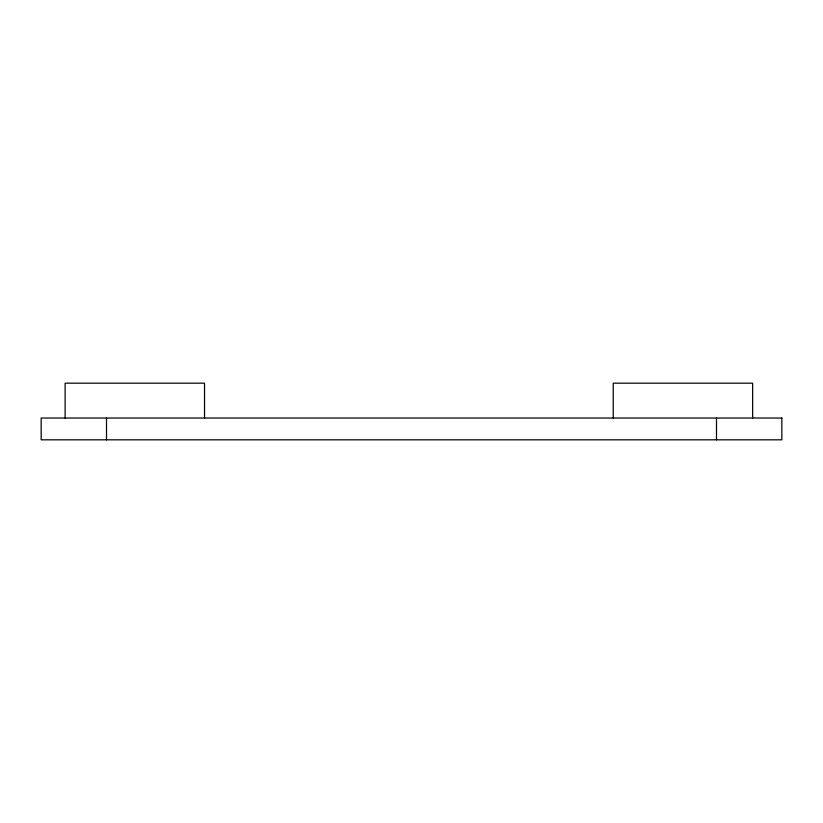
<?xml version="1.0" encoding="UTF-8"?>
<svg xmlns="http://www.w3.org/2000/svg" width="823" height="823" viewBox="0 0 823 823"><rect width="100%" height="100%" fill="white"/><g stroke="black" fill="none" stroke-linecap="round" stroke-linejoin="round"><path stroke-width="1.23" d="M752.654 418.033L752.654 383.179L613.228 383.179L613.228 418.033M716.494 418.033L716.494 439.821M204.536 418.033L204.536 383.179L65.11 383.179L65.11 418.033M106.506 418.033L106.506 439.821M781.85 418.033L41.15 418.033L41.15 439.821L781.85 439.821L781.85 418.033"/></g></svg>
